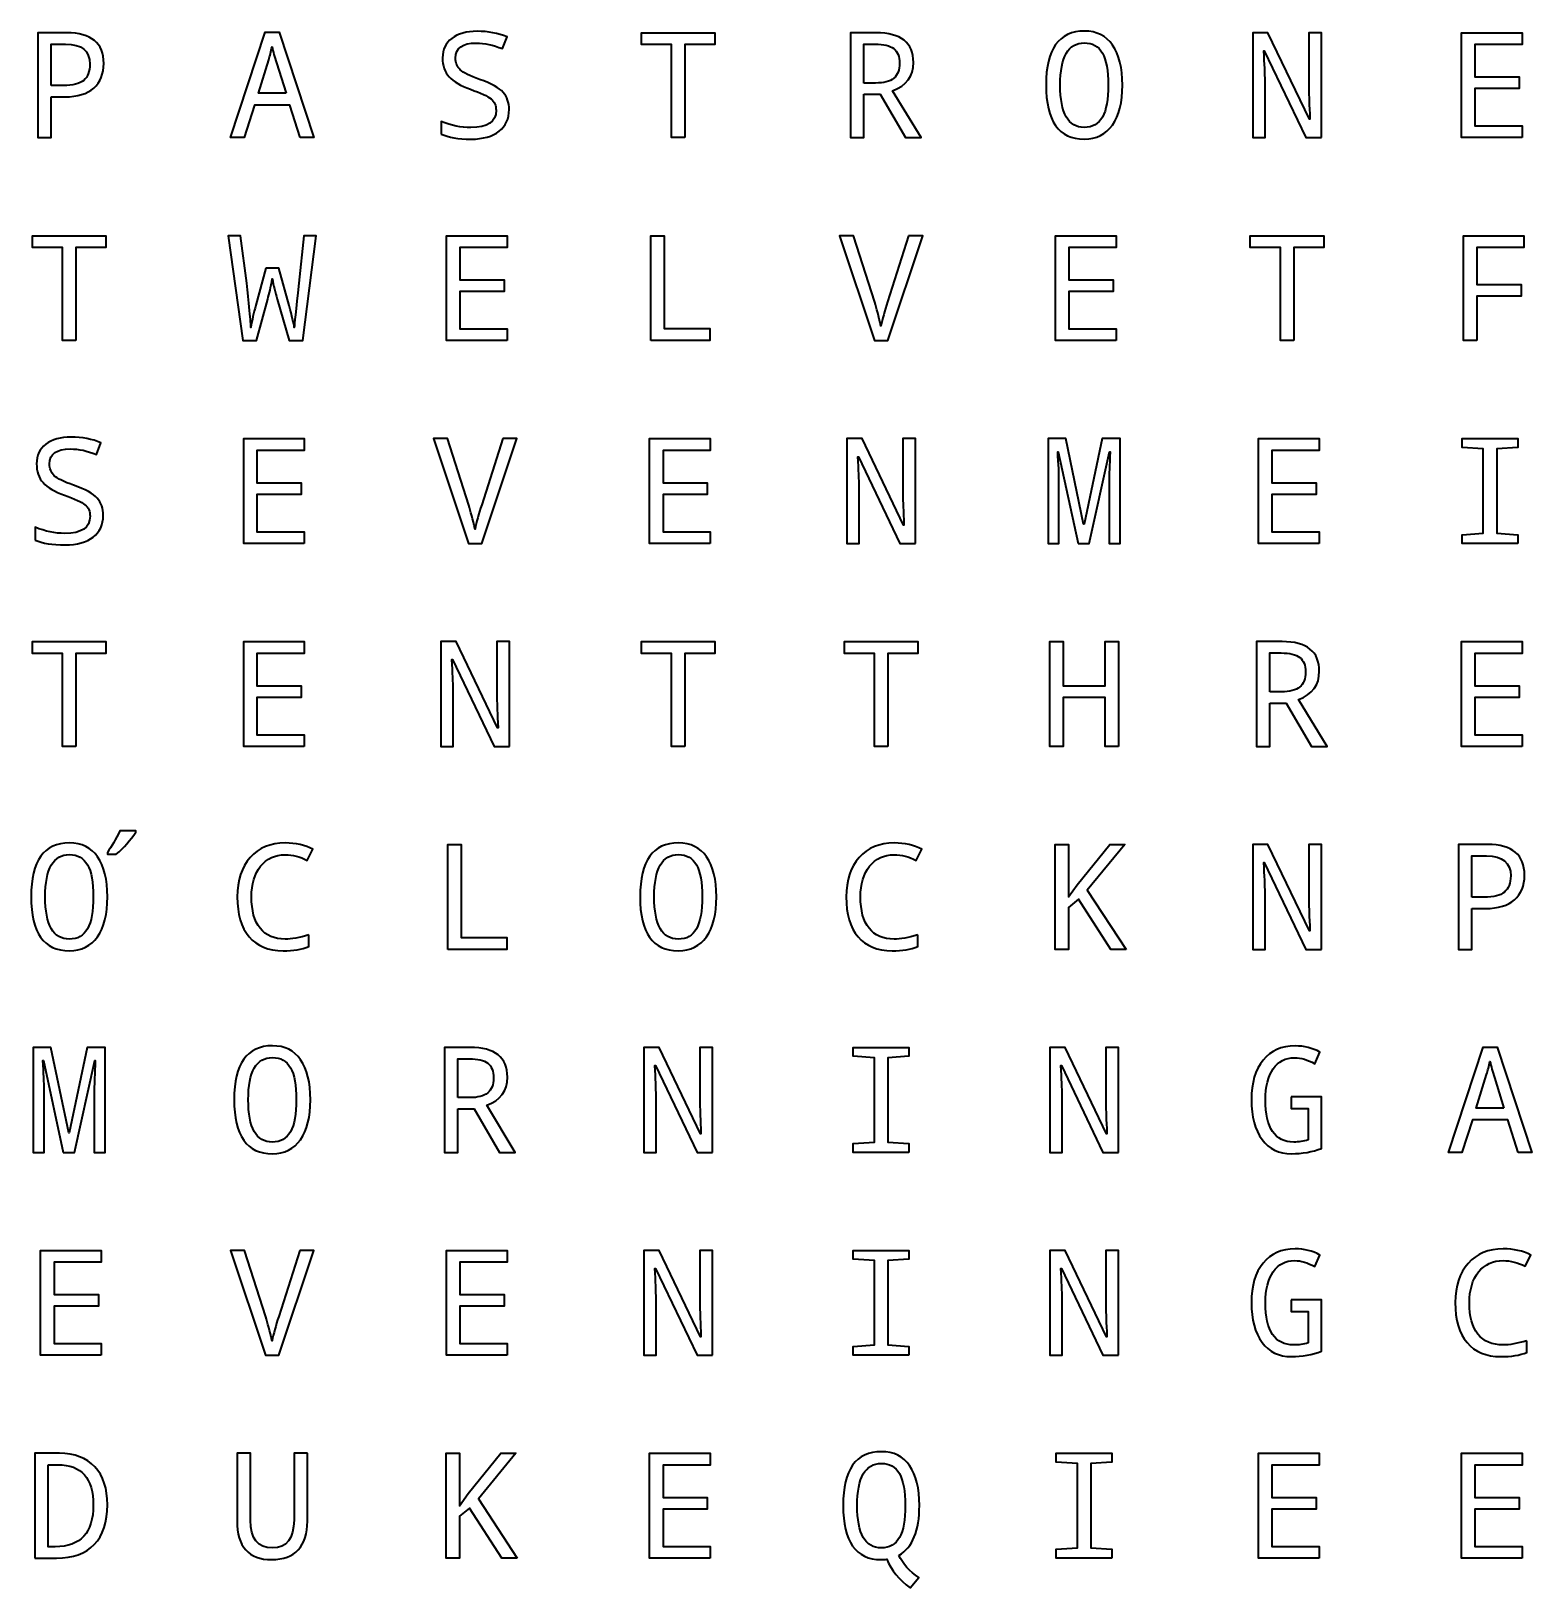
# Model space of a CAD drawing. Header units: inches. Extents: x 0 to 500, y 54 to 443.
# Drawn here: x 59.3 to 243.1, y 53.8 to 244.4 of the extents above; entities that cross this region are included whole.
import ezdxf

# ---------------------------------------------------------------- set-up
doc = ezdxf.new("R2010")
doc.units = ezdxf.units.IN
doc.header["$MEASUREMENT"] = 0
doc.layers.add('New Text - Clipping Mask', color=7, linetype='Continuous')

# ---------------------------------------------------------------- blocks, each defined once
blk = doc.blocks.new('block 2')
at = {"layer": 'New Text - Clipping Mask', "color": 7, "lineweight": 35, "true_color": 0xffffff}
blk.add_open_spline([(68.64, 143.83), (69.15, 144.55), (69.66, 145.43), (70.17, 146.47), (70.17, 146.47), (72.1, 146.47), (72.1, 146.47), (72.1, 146.47), (72.1, 146.29), (72.1, 146.29), (71.47, 145.32), (70.68, 144.42), (69.7, 143.59), (69.7, 143.59), (68.64, 143.59), (68.64, 143.59), (68.64, 143.59), (68.64, 143.83), (68.64, 143.83)], degree=3, knots=[0, 0, 0, 0, 1, 1, 1, 2, 2, 2, 3, 3, 3, 4, 4, 4, 5, 5, 5, 6, 6, 6, 6], dxfattribs=at)

msp = doc.modelspace()

# ---------------------------------------------------------------- linework, layer by layer
at = {"layer": 'New Text - Clipping Mask', "color": 7, "lineweight": 35, "true_color": 0xffffff}
for points in [[(92.25, 231.36), (90.99, 235.34), (86.67, 235.34), (85.38, 231.36), (83.71, 231.36), (87.96, 244.26), (89.67, 244.26), (93.94, 231.36), (92.25, 231.36)], [(139.37, 231.36), (137.73, 231.36), (137.73, 242.76), (134.05, 242.76), (134.05, 244.2), (143.04, 244.2), (143.04, 242.76), (139.37, 242.76), (139.37, 231.36)], [(241.94, 231.36), (234.53, 231.36), (234.53, 244.2), (241.94, 244.2), (241.94, 242.76), (236.16, 242.76), (236.16, 238.79), (241.59, 238.79), (241.59, 237.37), (236.16, 237.37), (236.16, 232.8), (241.94, 232.8), (241.94, 231.36)], [(64.77, 206.51), (63.13, 206.51), (63.13, 217.91), (59.45, 217.91), (59.45, 219.35), (68.44, 219.35), (68.44, 217.91), (64.77, 217.91), (64.77, 206.51)], [(117.6, 206.51), (110.19, 206.51), (110.19, 219.35), (117.6, 219.35), (117.6, 217.91), (111.83, 217.91), (111.83, 213.94), (117.26, 213.94), (117.26, 212.52), (111.83, 212.52), (111.83, 207.95), (117.6, 207.95), (117.6, 206.51)], [(135.2, 206.51), (135.2, 219.35), (136.85, 219.35), (136.85, 207.97), (142.43, 207.97), (142.43, 206.51), (135.2, 206.51)], [(192.2, 206.51), (184.79, 206.51), (184.79, 219.35), (192.2, 219.35), (192.2, 217.91), (186.43, 217.91), (186.43, 213.94), (191.86, 213.94), (191.86, 212.52), (186.43, 212.52), (186.43, 207.95), (192.2, 207.95), (192.2, 206.51)], [(213.97, 206.51), (212.33, 206.51), (212.33, 217.91), (208.65, 217.91), (208.65, 219.35), (217.64, 219.35), (217.64, 217.91), (213.97, 217.91), (213.97, 206.51)], [(236.4, 206.51), (234.76, 206.51), (234.76, 219.35), (242.16, 219.35), (242.16, 217.91), (236.4, 217.91), (236.4, 213.38), (241.83, 213.38), (241.83, 211.94), (236.4, 211.94), (236.4, 206.51)], [(92.74, 181.65), (85.33, 181.65), (85.33, 194.5), (92.74, 194.5), (92.74, 193.06), (86.96, 193.06), (86.96, 189.09), (92.39, 189.09), (92.39, 187.66), (86.96, 187.66), (86.96, 183.09), (92.74, 183.09), (92.74, 181.65)], [(142.47, 181.65), (135.06, 181.65), (135.06, 194.5), (142.47, 194.5), (142.47, 193.06), (136.7, 193.06), (136.7, 189.09), (142.13, 189.09), (142.13, 187.66), (136.7, 187.66), (136.7, 183.09), (142.47, 183.09), (142.47, 181.65)], [(217.07, 181.65), (209.66, 181.65), (209.66, 194.5), (217.07, 194.5), (217.07, 193.06), (211.3, 193.06), (211.3, 189.09), (216.73, 189.09), (216.73, 187.66), (211.3, 187.66), (211.3, 183.09), (217.07, 183.09), (217.07, 181.65)], [(241.43, 181.65), (234.6, 181.65), (234.6, 182.73), (237.19, 182.91), (237.19, 193.24), (234.6, 193.42), (234.6, 194.5), (241.43, 194.5), (241.43, 193.42), (238.84, 193.24), (238.84, 182.91), (241.43, 182.73), (241.43, 181.65)], [(64.77, 156.8), (63.13, 156.8), (63.13, 168.2), (59.45, 168.2), (59.45, 169.64), (68.44, 169.64), (68.44, 168.2), (64.77, 168.2), (64.77, 156.8)], [(92.74, 156.8), (85.33, 156.8), (85.33, 169.64), (92.74, 169.64), (92.74, 168.2), (86.96, 168.2), (86.96, 164.23), (92.39, 164.23), (92.39, 162.81), (86.96, 162.81), (86.96, 158.24), (92.74, 158.24), (92.74, 156.8)], [(139.37, 156.8), (137.73, 156.8), (137.73, 168.2), (134.05, 168.2), (134.05, 169.64), (143.04, 169.64), (143.04, 168.2), (139.37, 168.2), (139.37, 156.8)], [(164.24, 156.8), (162.59, 156.8), (162.59, 168.2), (158.92, 168.2), (158.92, 169.64), (167.91, 169.64), (167.91, 168.2), (164.24, 168.2), (164.24, 156.8)], [(192.51, 156.8), (190.86, 156.8), (190.86, 162.79), (185.72, 162.79), (185.72, 156.8), (184.07, 156.8), (184.07, 169.64), (185.72, 169.64), (185.72, 164.23), (190.86, 164.23), (190.86, 169.64), (192.51, 169.64), (192.51, 156.8)], [(241.94, 156.8), (234.53, 156.8), (234.53, 169.64), (241.94, 169.64), (241.94, 168.2), (236.16, 168.2), (236.16, 164.23), (241.59, 164.23), (241.59, 162.81), (236.16, 162.81), (236.16, 158.24), (241.94, 158.24), (241.94, 156.8)], [(110.34, 131.95), (110.34, 144.79), (111.98, 144.79), (111.98, 133.41), (117.57, 133.41), (117.57, 131.95), (110.34, 131.95)], [(193.43, 131.95), (191.57, 131.95), (187.61, 138.08), (186.38, 137.08), (186.38, 131.95), (184.74, 131.95), (184.74, 144.79), (186.38, 144.79), (186.38, 138.37), (187.44, 139.84), (191.43, 144.79), (193.27, 144.79), (188.68, 139.19), (193.43, 131.95)], [(166.83, 107.09), (160, 107.09), (160, 108.17), (162.59, 108.35), (162.59, 118.68), (160, 118.86), (160, 119.94), (166.83, 119.94), (166.83, 118.86), (164.24, 118.68), (164.24, 108.35), (166.83, 108.17), (166.83, 107.09)], [(241.45, 107.09), (240.18, 111.07), (235.86, 111.07), (234.58, 107.09), (232.91, 107.09), (237.16, 119.99), (238.87, 119.99), (243.14, 107.09), (241.45, 107.09)], [(67.87, 82.24), (60.46, 82.24), (60.46, 95.08), (67.87, 95.08), (67.87, 93.64), (62.1, 93.64), (62.1, 89.67), (67.53, 89.67), (67.53, 88.25), (62.1, 88.25), (62.1, 83.68), (67.87, 83.68), (67.87, 82.24)], [(117.6, 82.24), (110.19, 82.24), (110.19, 95.08), (117.6, 95.08), (117.6, 93.64), (111.83, 93.64), (111.83, 89.67), (117.26, 89.67), (117.26, 88.25), (111.83, 88.25), (111.83, 83.68), (117.6, 83.68), (117.6, 82.24)], [(166.83, 82.24), (160, 82.24), (160, 83.32), (162.59, 83.5), (162.59, 93.83), (160, 94), (160, 95.08), (166.83, 95.08), (166.83, 94), (164.24, 93.83), (164.24, 83.5), (166.83, 83.32), (166.83, 82.24)], [(118.83, 57.39), (116.97, 57.39), (113.01, 63.52), (111.78, 62.52), (111.78, 57.39), (110.14, 57.39), (110.14, 70.23), (111.78, 70.23), (111.78, 63.81), (112.84, 65.29), (116.83, 70.23), (118.67, 70.23), (114.08, 64.64), (118.83, 57.39)], [(142.47, 57.39), (135.06, 57.39), (135.06, 70.23), (142.47, 70.23), (142.47, 68.79), (136.7, 68.79), (136.7, 64.82), (142.13, 64.82), (142.13, 63.4), (136.7, 63.4), (136.7, 58.83), (142.47, 58.83), (142.47, 57.39)], [(191.69, 57.39), (184.86, 57.39), (184.86, 58.47), (187.46, 58.64), (187.46, 68.97), (184.86, 69.15), (184.86, 70.23), (191.69, 70.23), (191.69, 69.15), (189.11, 68.97), (189.11, 58.64), (191.69, 58.47), (191.69, 57.39)], [(217.07, 57.39), (209.66, 57.39), (209.66, 70.23), (217.07, 70.23), (217.07, 68.79), (211.3, 68.79), (211.3, 64.82), (216.73, 64.82), (216.73, 63.4), (211.3, 63.4), (211.3, 58.83), (217.07, 58.83), (217.07, 57.39)], [(241.94, 57.39), (234.53, 57.39), (234.53, 70.23), (241.94, 70.23), (241.94, 68.79), (236.16, 68.79), (236.16, 64.82), (241.59, 64.82), (241.59, 63.4), (236.16, 63.4), (236.16, 58.83), (241.94, 58.83), (241.94, 57.39)]]:
    msp.add_lwpolyline(points, dxfattribs=at)
for points, knots in [([(61.74, 236.36), (61.74, 236.36), (61.74, 231.36), (61.74, 231.36), (61.74, 231.36), (60.1, 231.36), (60.1, 231.36), (60.1, 231.36), (60.1, 244.2), (60.1, 244.2), (60.1, 244.2), (63.66, 244.2), (63.66, 244.2), (66.67, 244.2), (68.18, 242.95), (68.18, 240.44), (68.18, 239.16), (67.77, 238.16), (66.96, 237.44), (66.15, 236.72), (64.97, 236.36), (63.42, 236.36), (63.42, 236.36), (61.74, 236.36), (61.74, 236.36)], [0, 0, 0, 0, 1, 1, 1, 2, 2, 2, 3, 3, 3, 4, 4, 4, 5, 5, 5, 6, 6, 6, 7, 7, 7, 8, 8, 8, 8]), ([(109.53, 231.79), (109.53, 231.79), (109.53, 233.35), (109.53, 233.35), (110.76, 232.85), (111.98, 232.6), (113.17, 232.6), (115.22, 232.6), (116.25, 233.3), (116.25, 234.71), (116.25, 235.32), (116.04, 235.78), (115.63, 236.11), (115.21, 236.44), (114.38, 236.83), (113.12, 237.28), (111.9, 237.71), (111.02, 238.22), (110.49, 238.81), (109.96, 239.41), (109.69, 240.18), (109.69, 241.13), (109.69, 242.15), (110.07, 242.95), (110.82, 243.52), (111.58, 244.1), (112.61, 244.39), (113.93, 244.39), (115.27, 244.39), (116.49, 244.16), (117.59, 243.7), (117.59, 243.7), (117.02, 242.26), (117.02, 242.26), (115.89, 242.72), (114.83, 242.95), (113.85, 242.95), (112.14, 242.95), (111.28, 242.34), (111.28, 241.11), (111.28, 240.51), (111.47, 240.03), (111.85, 239.67), (112.24, 239.31), (113.03, 238.92), (114.23, 238.5), (115.68, 237.99), (116.64, 237.46), (117.12, 236.91), (117.61, 236.36), (117.85, 235.66), (117.85, 234.79), (117.85, 233.67), (117.44, 232.79), (116.63, 232.15), (115.82, 231.51), (114.66, 231.18), (113.17, 231.18), (111.61, 231.18), (110.4, 231.39), (109.53, 231.79)], [0, 0, 0, 0, 1, 1, 1, 2, 2, 2, 3, 3, 3, 4, 4, 4, 5, 5, 5, 6, 6, 6, 7, 7, 7, 8, 8, 8, 9, 9, 9, 10, 10, 10, 11, 11, 11, 12, 12, 12, 13, 13, 13, 14, 14, 14, 15, 15, 15, 16, 16, 16, 17, 17, 17, 18, 18, 18, 19, 19, 19, 20, 20, 20, 20]), ([(161.3, 236.67), (161.3, 236.67), (161.3, 231.36), (161.3, 231.36), (161.3, 231.36), (159.66, 231.36), (159.66, 231.36), (159.66, 231.36), (159.66, 244.2), (159.66, 244.2), (159.66, 244.2), (162.8, 244.2), (162.8, 244.2), (165.85, 244.2), (167.37, 242.99), (167.37, 240.56), (167.37, 238.88), (166.52, 237.73), (164.83, 237.11), (164.83, 237.11), (168.32, 231.36), (168.32, 231.36), (168.32, 231.36), (166.39, 231.36), (166.39, 231.36), (166.39, 231.36), (163.31, 236.67), (163.31, 236.67), (163.31, 236.67), (161.3, 236.67), (161.3, 236.67)], [0, 0, 0, 0, 1, 1, 1, 2, 2, 2, 3, 3, 3, 4, 4, 4, 5, 5, 5, 6, 6, 6, 7, 7, 7, 8, 8, 8, 9, 9, 9, 10, 10, 10, 10]), ([(188.3, 231.18), (185.18, 231.18), (183.62, 233.4), (183.62, 237.82), (183.62, 242.21), (185.19, 244.41), (188.32, 244.41), (189.82, 244.41), (190.97, 243.83), (191.78, 242.69), (192.58, 241.54), (192.98, 239.91), (192.98, 237.8), (192.98, 235.69), (192.57, 234.05), (191.76, 232.91), (190.95, 231.76), (189.8, 231.18), (188.3, 231.18)], [0, 0, 0, 0, 1, 1, 1, 2, 2, 2, 3, 3, 3, 4, 4, 4, 5, 5, 5, 6, 6, 6, 6]), ([(217.36, 231.36), (217.36, 231.36), (215.47, 231.36), (215.47, 231.36), (215.47, 231.36), (210.36, 241.99), (210.36, 241.99), (210.36, 241.99), (210.29, 241.99), (210.29, 241.99), (210.4, 240.37), (210.45, 239.15), (210.45, 238.33), (210.45, 238.33), (210.45, 231.36), (210.45, 231.36), (210.45, 231.36), (208.94, 231.36), (208.94, 231.36), (208.94, 231.36), (208.94, 244.2), (208.94, 244.2), (208.94, 244.2), (210.81, 244.2), (210.81, 244.2), (210.81, 244.2), (215.9, 233.63), (215.9, 233.63), (215.9, 233.63), (215.95, 233.63), (215.95, 233.63), (215.87, 235.4), (215.83, 236.58), (215.83, 237.18), (215.83, 237.18), (215.83, 244.2), (215.83, 244.2), (215.83, 244.2), (217.36, 244.2), (217.36, 244.2), (217.36, 244.2), (217.36, 231.36), (217.36, 231.36)], [0, 0, 0, 0, 1, 1, 1, 2, 2, 2, 3, 3, 3, 4, 4, 4, 5, 5, 5, 6, 6, 6, 7, 7, 7, 8, 8, 8, 9, 9, 9, 10, 10, 10, 11, 11, 11, 12, 12, 12, 13, 13, 13, 14, 14, 14, 14]), ([(61.74, 237.75), (61.74, 237.75), (63.23, 237.75), (63.23, 237.75), (64.39, 237.75), (65.23, 237.96), (65.73, 238.38), (66.23, 238.8), (66.48, 239.46), (66.48, 240.36), (66.48, 241.99), (65.49, 242.81), (63.51, 242.81), (63.51, 242.81), (61.74, 242.81), (61.74, 242.81), (61.74, 242.81), (61.74, 237.75), (61.74, 237.75)], [0, 0, 0, 0, 1, 1, 1, 2, 2, 2, 3, 3, 3, 4, 4, 4, 5, 5, 5, 6, 6, 6, 6]), ([(90.52, 236.79), (90.52, 236.79), (89.35, 240.51), (89.35, 240.51), (89.12, 241.24), (88.94, 241.9), (88.8, 242.5), (88.69, 241.92), (88.55, 241.38), (88.4, 240.89), (88.4, 240.89), (87.13, 236.79), (87.13, 236.79), (87.13, 236.79), (90.52, 236.79), (90.52, 236.79)], [0, 0, 0, 0, 1, 1, 1, 2, 2, 2, 3, 3, 3, 4, 4, 4, 5, 5, 5, 5]), ([(161.3, 238.05), (161.3, 238.05), (162.74, 238.05), (162.74, 238.05), (163.75, 238.05), (164.49, 238.25), (164.96, 238.63), (165.44, 239.02), (165.67, 239.64), (165.67, 240.48), (165.67, 241.3), (165.44, 241.9), (164.97, 242.26), (164.5, 242.63), (163.74, 242.81), (162.7, 242.81), (162.7, 242.81), (161.3, 242.81), (161.3, 242.81), (161.3, 242.81), (161.3, 238.05), (161.3, 238.05)], [0, 0, 0, 0, 1, 1, 1, 2, 2, 2, 3, 3, 3, 4, 4, 4, 5, 5, 5, 6, 6, 6, 7, 7, 7, 7]), ([(188.3, 232.62), (189.32, 232.62), (190.06, 233.04), (190.54, 233.89), (191.01, 234.74), (191.24, 236.04), (191.24, 237.8), (191.24, 239.57), (191, 240.88), (190.53, 241.71), (190.05, 242.55), (189.31, 242.97), (188.32, 242.97), (186.35, 242.97), (185.36, 241.24), (185.36, 237.8), (185.36, 234.34), (186.34, 232.62), (188.3, 232.62)], [0, 0, 0, 0, 1, 1, 1, 2, 2, 2, 3, 3, 3, 4, 4, 4, 5, 5, 5, 6, 6, 6, 6]), ([(88.06, 215.36), (88.06, 215.36), (89.62, 215.36), (89.62, 215.36), (89.62, 215.36), (90.9, 210.79), (90.9, 210.79), (91.26, 209.5), (91.47, 208.6), (91.53, 208.09), (91.54, 208.4), (91.73, 210.21), (92.1, 213.53), (92.1, 213.53), (92.72, 219.35), (92.72, 219.35), (92.72, 219.35), (94.21, 219.35), (94.21, 219.35), (94.21, 219.35), (92.57, 206.51), (92.57, 206.51), (92.57, 206.51), (90.9, 206.51), (90.9, 206.51), (90.9, 206.51), (89.42, 211.6), (89.42, 211.6), (89.18, 212.41), (88.99, 213.24), (88.84, 214.08), (88.65, 213.07), (88.46, 212.23), (88.27, 211.58), (88.27, 211.58), (86.89, 206.51), (86.89, 206.51), (86.89, 206.51), (85.22, 206.51), (85.22, 206.51), (85.22, 206.51), (83.44, 219.35), (83.44, 219.35), (83.44, 219.35), (84.93, 219.35), (84.93, 219.35), (84.93, 219.35), (85.71, 213.53), (85.71, 213.53), (85.84, 212.5), (85.96, 211.39), (86.06, 210.21), (86.16, 209.02), (86.21, 208.32), (86.21, 208.09), (86.35, 208.97), (86.55, 209.89), (86.82, 210.83), (86.82, 210.83), (88.06, 215.36), (88.06, 215.36)], [0, 0, 0, 0, 1, 1, 1, 2, 2, 2, 3, 3, 3, 4, 4, 4, 5, 5, 5, 6, 6, 6, 7, 7, 7, 8, 8, 8, 9, 9, 9, 10, 10, 10, 11, 11, 11, 12, 12, 12, 13, 13, 13, 14, 14, 14, 15, 15, 15, 16, 16, 16, 17, 17, 17, 18, 18, 18, 19, 19, 19, 20, 20, 20, 20]), ([(166.79, 219.35), (166.79, 219.35), (168.54, 219.35), (168.54, 219.35), (168.54, 219.35), (164.24, 206.51), (164.24, 206.51), (164.24, 206.51), (162.59, 206.51), (162.59, 206.51), (162.59, 206.51), (158.31, 219.35), (158.31, 219.35), (158.31, 219.35), (160.03, 219.35), (160.03, 219.35), (160.03, 219.35), (162.63, 211.21), (162.63, 211.21), (162.87, 210.46), (163.13, 209.48), (163.4, 208.27), (163.58, 209.12), (163.86, 210.12), (164.22, 211.26), (164.22, 211.26), (166.79, 219.35), (166.79, 219.35)], [0, 0, 0, 0, 1, 1, 1, 2, 2, 2, 3, 3, 3, 4, 4, 4, 5, 5, 5, 6, 6, 6, 7, 7, 7, 8, 8, 8, 9, 9, 9, 9]), ([(59.79, 182.08), (59.79, 182.08), (59.79, 183.65), (59.79, 183.65), (61.03, 183.14), (62.24, 182.89), (63.44, 182.89), (65.49, 182.89), (66.51, 183.6), (66.51, 185), (66.51, 185.61), (66.31, 186.08), (65.89, 186.41), (65.48, 186.73), (64.64, 187.12), (63.38, 187.57), (62.16, 188), (61.29, 188.51), (60.76, 189.11), (60.23, 189.7), (59.96, 190.47), (59.96, 191.42), (59.96, 192.44), (60.34, 193.24), (61.09, 193.82), (61.84, 194.39), (62.88, 194.68), (64.19, 194.68), (65.54, 194.68), (66.76, 194.45), (67.85, 194), (67.85, 194), (67.29, 192.56), (67.29, 192.56), (66.16, 193.01), (65.1, 193.24), (64.12, 193.24), (62.4, 193.24), (61.54, 192.63), (61.54, 191.41), (61.54, 190.81), (61.74, 190.33), (62.12, 189.96), (62.5, 189.6), (63.3, 189.21), (64.5, 188.8), (65.94, 188.28), (66.91, 187.75), (67.39, 187.2), (67.87, 186.65), (68.12, 185.95), (68.12, 185.09), (68.12, 183.96), (67.71, 183.08), (66.9, 182.44), (66.09, 181.8), (64.93, 181.48), (63.44, 181.48), (61.88, 181.48), (60.67, 181.68), (59.79, 182.08)], [0, 0, 0, 0, 1, 1, 1, 2, 2, 2, 3, 3, 3, 4, 4, 4, 5, 5, 5, 6, 6, 6, 7, 7, 7, 8, 8, 8, 9, 9, 9, 10, 10, 10, 11, 11, 11, 12, 12, 12, 13, 13, 13, 14, 14, 14, 15, 15, 15, 16, 16, 16, 17, 17, 17, 18, 18, 18, 19, 19, 19, 20, 20, 20, 20]), ([(117.06, 194.5), (117.06, 194.5), (118.81, 194.5), (118.81, 194.5), (118.81, 194.5), (114.51, 181.65), (114.51, 181.65), (114.51, 181.65), (112.86, 181.65), (112.86, 181.65), (112.86, 181.65), (108.58, 194.5), (108.58, 194.5), (108.58, 194.5), (110.3, 194.5), (110.3, 194.5), (110.3, 194.5), (112.9, 186.35), (112.9, 186.35), (113.14, 185.61), (113.39, 184.63), (113.67, 183.42), (113.85, 184.27), (114.12, 185.26), (114.49, 186.41), (114.49, 186.41), (117.06, 194.5), (117.06, 194.5)], [0, 0, 0, 0, 1, 1, 1, 2, 2, 2, 3, 3, 3, 4, 4, 4, 5, 5, 5, 6, 6, 6, 7, 7, 7, 8, 8, 8, 9, 9, 9, 9]), ([(167.63, 181.65), (167.63, 181.65), (165.73, 181.65), (165.73, 181.65), (165.73, 181.65), (160.63, 192.28), (160.63, 192.28), (160.63, 192.28), (160.56, 192.28), (160.56, 192.28), (160.67, 190.66), (160.72, 189.44), (160.72, 188.62), (160.72, 188.62), (160.72, 181.65), (160.72, 181.65), (160.72, 181.65), (159.21, 181.65), (159.21, 181.65), (159.21, 181.65), (159.21, 194.5), (159.21, 194.5), (159.21, 194.5), (161.08, 194.5), (161.08, 194.5), (161.08, 194.5), (166.17, 183.92), (166.17, 183.92), (166.17, 183.92), (166.22, 183.92), (166.22, 183.92), (166.14, 185.69), (166.09, 186.88), (166.09, 187.47), (166.09, 187.47), (166.09, 194.5), (166.09, 194.5), (166.09, 194.5), (167.63, 194.5), (167.63, 194.5), (167.63, 194.5), (167.63, 181.65), (167.63, 181.65)], [0, 0, 0, 0, 1, 1, 1, 2, 2, 2, 3, 3, 3, 4, 4, 4, 5, 5, 5, 6, 6, 6, 7, 7, 7, 8, 8, 8, 9, 9, 9, 10, 10, 10, 11, 11, 11, 12, 12, 12, 13, 13, 13, 14, 14, 14, 14]), ([(187.57, 181.65), (187.57, 181.65), (185.12, 192.9), (185.12, 192.9), (185.12, 192.9), (185.05, 192.9), (185.05, 192.9), (185.16, 191.34), (185.21, 190.15), (185.21, 189.33), (185.21, 189.33), (185.21, 181.65), (185.21, 181.65), (185.21, 181.65), (183.88, 181.65), (183.88, 181.65), (183.88, 181.65), (183.88, 194.5), (183.88, 194.5), (183.88, 194.5), (186.05, 194.5), (186.05, 194.5), (186.05, 194.5), (188.23, 184.03), (188.23, 184.03), (188.23, 184.03), (188.29, 184.03), (188.29, 184.03), (188.29, 184.03), (190.49, 194.5), (190.49, 194.5), (190.49, 194.5), (192.7, 194.5), (192.7, 194.5), (192.7, 194.5), (192.7, 181.65), (192.7, 181.65), (192.7, 181.65), (191.36, 181.65), (191.36, 181.65), (191.36, 181.65), (191.36, 189.45), (191.36, 189.45), (191.36, 190.04), (191.4, 191.19), (191.48, 192.88), (191.48, 192.88), (191.41, 192.88), (191.41, 192.88), (191.41, 192.88), (188.92, 181.65), (188.92, 181.65), (188.92, 181.65), (187.57, 181.65), (187.57, 181.65)], [0, 0, 0, 0, 1, 1, 1, 2, 2, 2, 3, 3, 3, 4, 4, 4, 5, 5, 5, 6, 6, 6, 7, 7, 7, 8, 8, 8, 9, 9, 9, 10, 10, 10, 11, 11, 11, 12, 12, 12, 13, 13, 13, 14, 14, 14, 15, 15, 15, 16, 16, 16, 17, 17, 17, 18, 18, 18, 18]), ([(117.89, 156.8), (117.89, 156.8), (116, 156.8), (116, 156.8), (116, 156.8), (110.9, 167.43), (110.9, 167.43), (110.9, 167.43), (110.83, 167.43), (110.83, 167.43), (110.93, 165.81), (110.99, 164.59), (110.99, 163.77), (110.99, 163.77), (110.99, 156.8), (110.99, 156.8), (110.99, 156.8), (109.47, 156.8), (109.47, 156.8), (109.47, 156.8), (109.47, 169.64), (109.47, 169.64), (109.47, 169.64), (111.35, 169.64), (111.35, 169.64), (111.35, 169.64), (116.43, 159.07), (116.43, 159.07), (116.43, 159.07), (116.49, 159.07), (116.49, 159.07), (116.4, 160.84), (116.36, 162.02), (116.36, 162.62), (116.36, 162.62), (116.36, 169.64), (116.36, 169.64), (116.36, 169.64), (117.89, 169.64), (117.89, 169.64), (117.89, 169.64), (117.89, 156.8), (117.89, 156.8)], [0, 0, 0, 0, 1, 1, 1, 2, 2, 2, 3, 3, 3, 4, 4, 4, 5, 5, 5, 6, 6, 6, 7, 7, 7, 8, 8, 8, 9, 9, 9, 10, 10, 10, 11, 11, 11, 12, 12, 12, 13, 13, 13, 14, 14, 14, 14]), ([(211.03, 162.11), (211.03, 162.11), (211.03, 156.8), (211.03, 156.8), (211.03, 156.8), (209.39, 156.8), (209.39, 156.8), (209.39, 156.8), (209.39, 169.64), (209.39, 169.64), (209.39, 169.64), (212.53, 169.64), (212.53, 169.64), (215.58, 169.64), (217.1, 168.43), (217.1, 166), (217.1, 164.32), (216.26, 163.17), (214.56, 162.55), (214.56, 162.55), (218.05, 156.8), (218.05, 156.8), (218.05, 156.8), (216.13, 156.8), (216.13, 156.8), (216.13, 156.8), (213.05, 162.11), (213.05, 162.11), (213.05, 162.11), (211.03, 162.11), (211.03, 162.11)], [0, 0, 0, 0, 1, 1, 1, 2, 2, 2, 3, 3, 3, 4, 4, 4, 5, 5, 5, 6, 6, 6, 7, 7, 7, 8, 8, 8, 9, 9, 9, 10, 10, 10, 10]), ([(211.03, 163.49), (211.03, 163.49), (212.48, 163.49), (212.48, 163.49), (213.48, 163.49), (214.22, 163.69), (214.69, 164.07), (215.17, 164.46), (215.41, 165.08), (215.41, 165.92), (215.41, 166.75), (215.17, 167.34), (214.7, 167.7), (214.23, 168.07), (213.48, 168.25), (212.43, 168.25), (212.43, 168.25), (211.03, 168.25), (211.03, 168.25), (211.03, 168.25), (211.03, 163.49), (211.03, 163.49)], [0, 0, 0, 0, 1, 1, 1, 2, 2, 2, 3, 3, 3, 4, 4, 4, 5, 5, 5, 6, 6, 6, 7, 7, 7, 7]), ([(63.97, 131.77), (60.85, 131.77), (59.29, 133.98), (59.29, 138.4), (59.29, 142.8), (60.86, 144.99), (63.99, 144.99), (65.49, 144.99), (66.64, 144.42), (67.44, 143.28), (68.24, 142.13), (68.64, 140.5), (68.64, 138.39), (68.64, 136.27), (68.24, 134.64), (67.43, 133.49), (66.62, 132.35), (65.47, 131.77), (63.97, 131.77)], [0, 0, 0, 0, 1, 1, 1, 2, 2, 2, 3, 3, 3, 4, 4, 4, 5, 5, 5, 6, 6, 6, 6]), ([(93.31, 133.71), (93.31, 133.71), (93.31, 132.29), (93.31, 132.29), (92.45, 131.94), (91.4, 131.77), (90.16, 131.77), (88.35, 131.77), (86.96, 132.35), (86, 133.49), (85.03, 134.64), (84.55, 136.27), (84.55, 138.39), (84.55, 140.41), (85.08, 142.02), (86.13, 143.2), (87.18, 144.38), (88.61, 144.98), (90.43, 144.98), (91.72, 144.98), (92.84, 144.72), (93.8, 144.22), (93.8, 144.22), (93.11, 142.85), (93.11, 142.85), (92.21, 143.31), (91.32, 143.53), (90.43, 143.53), (89.17, 143.53), (88.16, 143.07), (87.41, 142.14), (86.66, 141.21), (86.29, 139.96), (86.29, 138.37), (86.29, 136.69), (86.64, 135.41), (87.34, 134.53), (88.05, 133.64), (89.08, 133.2), (90.43, 133.2), (91.19, 133.2), (92.15, 133.37), (93.31, 133.71)], [0, 0, 0, 0, 1, 1, 1, 2, 2, 2, 3, 3, 3, 4, 4, 4, 5, 5, 5, 6, 6, 6, 7, 7, 7, 8, 8, 8, 9, 9, 9, 10, 10, 10, 11, 11, 11, 12, 12, 12, 13, 13, 13, 14, 14, 14, 14]), ([(138.57, 131.77), (135.45, 131.77), (133.89, 133.98), (133.89, 138.4), (133.89, 142.8), (135.46, 144.99), (138.59, 144.99), (140.09, 144.99), (141.24, 144.42), (142.04, 143.28), (142.84, 142.13), (143.24, 140.5), (143.24, 138.39), (143.24, 136.27), (142.84, 134.64), (142.03, 133.49), (141.22, 132.35), (140.07, 131.77), (138.57, 131.77)], [0, 0, 0, 0, 1, 1, 1, 2, 2, 2, 3, 3, 3, 4, 4, 4, 5, 5, 5, 6, 6, 6, 6]), ([(167.91, 133.71), (167.91, 133.71), (167.91, 132.29), (167.91, 132.29), (167.05, 131.94), (166, 131.77), (164.76, 131.77), (162.95, 131.77), (161.56, 132.35), (160.6, 133.49), (159.63, 134.64), (159.15, 136.27), (159.15, 138.39), (159.15, 140.41), (159.68, 142.02), (160.73, 143.2), (161.78, 144.38), (163.21, 144.98), (165.03, 144.98), (166.32, 144.98), (167.44, 144.72), (168.4, 144.22), (168.4, 144.22), (167.71, 142.85), (167.71, 142.85), (166.81, 143.31), (165.92, 143.53), (165.03, 143.53), (163.77, 143.53), (162.76, 143.07), (162.01, 142.14), (161.26, 141.21), (160.89, 139.96), (160.89, 138.37), (160.89, 136.69), (161.24, 135.41), (161.94, 134.53), (162.65, 133.64), (163.68, 133.2), (165.03, 133.2), (165.79, 133.2), (166.75, 133.37), (167.91, 133.71)], [0, 0, 0, 0, 1, 1, 1, 2, 2, 2, 3, 3, 3, 4, 4, 4, 5, 5, 5, 6, 6, 6, 7, 7, 7, 8, 8, 8, 9, 9, 9, 10, 10, 10, 11, 11, 11, 12, 12, 12, 13, 13, 13, 14, 14, 14, 14]), ([(63.97, 133.2), (64.99, 133.2), (65.73, 133.63), (66.2, 134.48), (66.67, 135.33), (66.91, 136.63), (66.91, 138.39), (66.91, 140.16), (66.67, 141.47), (66.19, 142.3), (65.72, 143.13), (64.98, 143.55), (63.99, 143.55), (62.01, 143.55), (61.02, 141.83), (61.02, 138.39), (61.02, 134.93), (62.01, 133.2), (63.97, 133.2)], [0, 0, 0, 0, 1, 1, 1, 2, 2, 2, 3, 3, 3, 4, 4, 4, 5, 5, 5, 6, 6, 6, 6]), ([(138.57, 133.2), (139.59, 133.2), (140.33, 133.63), (140.8, 134.48), (141.27, 135.33), (141.51, 136.63), (141.51, 138.39), (141.51, 140.16), (141.27, 141.47), (140.79, 142.3), (140.32, 143.13), (139.58, 143.55), (138.59, 143.55), (136.61, 143.55), (135.62, 141.83), (135.62, 138.39), (135.62, 134.93), (136.61, 133.2), (138.57, 133.2)], [0, 0, 0, 0, 1, 1, 1, 2, 2, 2, 3, 3, 3, 4, 4, 4, 5, 5, 5, 6, 6, 6, 6]), ([(217.36, 131.95), (217.36, 131.95), (215.47, 131.95), (215.47, 131.95), (215.47, 131.95), (210.36, 142.58), (210.36, 142.58), (210.36, 142.58), (210.29, 142.58), (210.29, 142.58), (210.4, 140.95), (210.45, 139.73), (210.45, 138.91), (210.45, 138.91), (210.45, 131.95), (210.45, 131.95), (210.45, 131.95), (208.94, 131.95), (208.94, 131.95), (208.94, 131.95), (208.94, 144.79), (208.94, 144.79), (208.94, 144.79), (210.81, 144.79), (210.81, 144.79), (210.81, 144.79), (215.9, 134.21), (215.9, 134.21), (215.9, 134.21), (215.95, 134.21), (215.95, 134.21), (215.87, 135.99), (215.83, 137.17), (215.83, 137.76), (215.83, 137.76), (215.83, 144.79), (215.83, 144.79), (215.83, 144.79), (217.36, 144.79), (217.36, 144.79), (217.36, 144.79), (217.36, 131.95), (217.36, 131.95)], [0, 0, 0, 0, 1, 1, 1, 2, 2, 2, 3, 3, 3, 4, 4, 4, 5, 5, 5, 6, 6, 6, 7, 7, 7, 8, 8, 8, 9, 9, 9, 10, 10, 10, 11, 11, 11, 12, 12, 12, 13, 13, 13, 14, 14, 14, 14]), ([(235.8, 136.95), (235.8, 136.95), (235.8, 131.95), (235.8, 131.95), (235.8, 131.95), (234.17, 131.95), (234.17, 131.95), (234.17, 131.95), (234.17, 144.79), (234.17, 144.79), (234.17, 144.79), (237.72, 144.79), (237.72, 144.79), (240.74, 144.79), (242.24, 143.54), (242.24, 141.03), (242.24, 139.75), (241.84, 138.75), (241.02, 138.03), (240.21, 137.31), (239.03, 136.95), (237.48, 136.95), (237.48, 136.95), (235.8, 136.95), (235.8, 136.95)], [0, 0, 0, 0, 1, 1, 1, 2, 2, 2, 3, 3, 3, 4, 4, 4, 5, 5, 5, 6, 6, 6, 7, 7, 7, 8, 8, 8, 8]), ([(235.8, 138.33), (235.8, 138.33), (237.3, 138.33), (237.3, 138.33), (238.46, 138.33), (239.29, 138.54), (239.79, 138.97), (240.29, 139.39), (240.55, 140.05), (240.55, 140.94), (240.55, 142.58), (239.55, 143.39), (237.57, 143.39), (237.57, 143.39), (235.8, 143.39), (235.8, 143.39), (235.8, 143.39), (235.8, 138.33), (235.8, 138.33)], [0, 0, 0, 0, 1, 1, 1, 2, 2, 2, 3, 3, 3, 4, 4, 4, 5, 5, 5, 6, 6, 6, 6]), ([(88.84, 106.92), (85.72, 106.92), (84.16, 109.13), (84.16, 113.55), (84.16, 117.94), (85.72, 120.14), (88.86, 120.14), (90.36, 120.14), (91.51, 119.57), (92.31, 118.42), (93.11, 117.28), (93.51, 115.65), (93.51, 113.53), (93.51, 111.42), (93.11, 109.79), (92.3, 108.64), (91.49, 107.49), (90.33, 106.92), (88.84, 106.92)], [0, 0, 0, 0, 1, 1, 1, 2, 2, 2, 3, 3, 3, 4, 4, 4, 5, 5, 5, 6, 6, 6, 6]), ([(213.66, 113.88), (213.66, 113.88), (217.38, 113.88), (217.38, 113.88), (217.38, 113.88), (217.38, 107.58), (217.38, 107.58), (216.23, 107.14), (215, 106.92), (213.68, 106.92), (212.14, 106.92), (210.94, 107.5), (210.08, 108.67), (209.21, 109.84), (208.78, 111.46), (208.78, 113.53), (208.78, 115.59), (209.26, 117.2), (210.21, 118.37), (211.16, 119.54), (212.46, 120.12), (214.13, 120.12), (215.26, 120.12), (216.27, 119.87), (217.17, 119.37), (217.17, 119.37), (216.54, 117.94), (216.54, 117.94), (215.68, 118.44), (214.86, 118.68), (214.08, 118.68), (212.95, 118.68), (212.07, 118.23), (211.45, 117.32), (210.82, 116.4), (210.51, 115.14), (210.51, 113.52), (210.51, 110.07), (211.66, 108.35), (213.97, 108.35), (214.54, 108.35), (215.13, 108.44), (215.75, 108.61), (215.75, 108.61), (215.75, 112.44), (215.75, 112.44), (215.75, 112.44), (213.66, 112.44), (213.66, 112.44), (213.66, 112.44), (213.66, 113.88), (213.66, 113.88)], [0, 0, 0, 0, 1, 1, 1, 2, 2, 2, 3, 3, 3, 4, 4, 4, 5, 5, 5, 6, 6, 6, 7, 7, 7, 8, 8, 8, 9, 9, 9, 10, 10, 10, 11, 11, 11, 12, 12, 12, 13, 13, 13, 14, 14, 14, 15, 15, 15, 16, 16, 16, 17, 17, 17, 17]), ([(63.23, 107.09), (63.23, 107.09), (60.79, 118.34), (60.79, 118.34), (60.79, 118.34), (60.72, 118.34), (60.72, 118.34), (60.82, 116.78), (60.88, 115.59), (60.88, 114.77), (60.88, 114.77), (60.88, 107.09), (60.88, 107.09), (60.88, 107.09), (59.55, 107.09), (59.55, 107.09), (59.55, 107.09), (59.55, 119.94), (59.55, 119.94), (59.55, 119.94), (61.72, 119.94), (61.72, 119.94), (61.72, 119.94), (63.9, 109.47), (63.9, 109.47), (63.9, 109.47), (63.95, 109.47), (63.95, 109.47), (63.95, 109.47), (66.15, 119.94), (66.15, 119.94), (66.15, 119.94), (68.37, 119.94), (68.37, 119.94), (68.37, 119.94), (68.37, 107.09), (68.37, 107.09), (68.37, 107.09), (67.03, 107.09), (67.03, 107.09), (67.03, 107.09), (67.03, 114.89), (67.03, 114.89), (67.03, 115.48), (67.07, 116.63), (67.15, 118.32), (67.15, 118.32), (67.08, 118.32), (67.08, 118.32), (67.08, 118.32), (64.59, 107.09), (64.59, 107.09), (64.59, 107.09), (63.23, 107.09), (63.23, 107.09)], [0, 0, 0, 0, 1, 1, 1, 2, 2, 2, 3, 3, 3, 4, 4, 4, 5, 5, 5, 6, 6, 6, 7, 7, 7, 8, 8, 8, 9, 9, 9, 10, 10, 10, 11, 11, 11, 12, 12, 12, 13, 13, 13, 14, 14, 14, 15, 15, 15, 16, 16, 16, 17, 17, 17, 18, 18, 18, 18]), ([(88.84, 108.35), (89.85, 108.35), (90.6, 108.78), (91.07, 109.62), (91.54, 110.47), (91.78, 111.78), (91.78, 113.53), (91.78, 115.31), (91.54, 116.61), (91.06, 117.45), (90.58, 118.28), (89.85, 118.7), (88.86, 118.7), (86.88, 118.7), (85.89, 116.98), (85.89, 113.53), (85.89, 110.08), (86.87, 108.35), (88.84, 108.35)], [0, 0, 0, 0, 1, 1, 1, 2, 2, 2, 3, 3, 3, 4, 4, 4, 5, 5, 5, 6, 6, 6, 6]), ([(111.57, 112.4), (111.57, 112.4), (111.57, 107.09), (111.57, 107.09), (111.57, 107.09), (109.92, 107.09), (109.92, 107.09), (109.92, 107.09), (109.92, 119.94), (109.92, 119.94), (109.92, 119.94), (113.06, 119.94), (113.06, 119.94), (116.11, 119.94), (117.64, 118.72), (117.64, 116.29), (117.64, 114.61), (116.79, 113.46), (115.1, 112.85), (115.1, 112.85), (118.59, 107.09), (118.59, 107.09), (118.59, 107.09), (116.66, 107.09), (116.66, 107.09), (116.66, 107.09), (113.58, 112.4), (113.58, 112.4), (113.58, 112.4), (111.57, 112.4), (111.57, 112.4)], [0, 0, 0, 0, 1, 1, 1, 2, 2, 2, 3, 3, 3, 4, 4, 4, 5, 5, 5, 6, 6, 6, 7, 7, 7, 8, 8, 8, 9, 9, 9, 10, 10, 10, 10]), ([(111.57, 113.79), (111.57, 113.79), (113.01, 113.79), (113.01, 113.79), (114.01, 113.79), (114.75, 113.98), (115.23, 114.37), (115.7, 114.75), (115.94, 115.37), (115.94, 116.21), (115.94, 117.04), (115.71, 117.63), (115.24, 118), (114.77, 118.36), (114.01, 118.54), (112.97, 118.54), (112.97, 118.54), (111.57, 118.54), (111.57, 118.54), (111.57, 118.54), (111.57, 113.79), (111.57, 113.79)], [0, 0, 0, 0, 1, 1, 1, 2, 2, 2, 3, 3, 3, 4, 4, 4, 5, 5, 5, 6, 6, 6, 7, 7, 7, 7]), ([(142.76, 107.09), (142.76, 107.09), (140.87, 107.09), (140.87, 107.09), (140.87, 107.09), (135.77, 117.72), (135.77, 117.72), (135.77, 117.72), (135.69, 117.72), (135.69, 117.72), (135.8, 116.1), (135.85, 114.88), (135.85, 114.06), (135.85, 114.06), (135.85, 107.09), (135.85, 107.09), (135.85, 107.09), (134.34, 107.09), (134.34, 107.09), (134.34, 107.09), (134.34, 119.94), (134.34, 119.94), (134.34, 119.94), (136.21, 119.94), (136.21, 119.94), (136.21, 119.94), (141.3, 109.36), (141.3, 109.36), (141.3, 109.36), (141.35, 109.36), (141.35, 109.36), (141.27, 111.14), (141.23, 112.32), (141.23, 112.91), (141.23, 112.91), (141.23, 119.94), (141.23, 119.94), (141.23, 119.94), (142.76, 119.94), (142.76, 119.94), (142.76, 119.94), (142.76, 107.09), (142.76, 107.09)], [0, 0, 0, 0, 1, 1, 1, 2, 2, 2, 3, 3, 3, 4, 4, 4, 5, 5, 5, 6, 6, 6, 7, 7, 7, 8, 8, 8, 9, 9, 9, 10, 10, 10, 11, 11, 11, 12, 12, 12, 13, 13, 13, 14, 14, 14, 14]), ([(192.49, 107.09), (192.49, 107.09), (190.6, 107.09), (190.6, 107.09), (190.6, 107.09), (185.5, 117.72), (185.5, 117.72), (185.5, 117.72), (185.43, 117.72), (185.43, 117.72), (185.53, 116.1), (185.59, 114.88), (185.59, 114.06), (185.59, 114.06), (185.59, 107.09), (185.59, 107.09), (185.59, 107.09), (184.07, 107.09), (184.07, 107.09), (184.07, 107.09), (184.07, 119.94), (184.07, 119.94), (184.07, 119.94), (185.95, 119.94), (185.95, 119.94), (185.95, 119.94), (191.03, 109.36), (191.03, 109.36), (191.03, 109.36), (191.08, 109.36), (191.08, 109.36), (191, 111.14), (190.96, 112.32), (190.96, 112.91), (190.96, 112.91), (190.96, 119.94), (190.96, 119.94), (190.96, 119.94), (192.49, 119.94), (192.49, 119.94), (192.49, 119.94), (192.49, 107.09), (192.49, 107.09)], [0, 0, 0, 0, 1, 1, 1, 2, 2, 2, 3, 3, 3, 4, 4, 4, 5, 5, 5, 6, 6, 6, 7, 7, 7, 8, 8, 8, 9, 9, 9, 10, 10, 10, 11, 11, 11, 12, 12, 12, 13, 13, 13, 14, 14, 14, 14]), ([(239.72, 112.52), (239.72, 112.52), (238.55, 116.25), (238.55, 116.25), (238.32, 116.97), (238.14, 117.64), (238, 118.23), (237.89, 117.65), (237.75, 117.12), (237.6, 116.63), (237.6, 116.63), (236.33, 112.52), (236.33, 112.52), (236.33, 112.52), (239.72, 112.52), (239.72, 112.52)], [0, 0, 0, 0, 1, 1, 1, 2, 2, 2, 3, 3, 3, 4, 4, 4, 5, 5, 5, 5]), ([(92.19, 95.08), (92.19, 95.08), (93.94, 95.08), (93.94, 95.08), (93.94, 95.08), (89.64, 82.24), (89.64, 82.24), (89.64, 82.24), (87.99, 82.24), (87.99, 82.24), (87.99, 82.24), (83.71, 95.08), (83.71, 95.08), (83.71, 95.08), (85.43, 95.08), (85.43, 95.08), (85.43, 95.08), (88.03, 86.94), (88.03, 86.94), (88.27, 86.2), (88.53, 85.22), (88.8, 84.01), (88.99, 84.86), (89.26, 85.85), (89.62, 86.99), (89.62, 86.99), (92.19, 95.08), (92.19, 95.08)], [0, 0, 0, 0, 1, 1, 1, 2, 2, 2, 3, 3, 3, 4, 4, 4, 5, 5, 5, 6, 6, 6, 7, 7, 7, 8, 8, 8, 9, 9, 9, 9]), ([(142.76, 82.24), (142.76, 82.24), (140.87, 82.24), (140.87, 82.24), (140.87, 82.24), (135.77, 92.87), (135.77, 92.87), (135.77, 92.87), (135.69, 92.87), (135.69, 92.87), (135.8, 91.25), (135.85, 90.03), (135.85, 89.21), (135.85, 89.21), (135.85, 82.24), (135.85, 82.24), (135.85, 82.24), (134.34, 82.24), (134.34, 82.24), (134.34, 82.24), (134.34, 95.08), (134.34, 95.08), (134.34, 95.08), (136.21, 95.08), (136.21, 95.08), (136.21, 95.08), (141.3, 84.51), (141.3, 84.51), (141.3, 84.51), (141.35, 84.51), (141.35, 84.51), (141.27, 86.28), (141.23, 87.47), (141.23, 88.06), (141.23, 88.06), (141.23, 95.08), (141.23, 95.08), (141.23, 95.08), (142.76, 95.08), (142.76, 95.08), (142.76, 95.08), (142.76, 82.24), (142.76, 82.24)], [0, 0, 0, 0, 1, 1, 1, 2, 2, 2, 3, 3, 3, 4, 4, 4, 5, 5, 5, 6, 6, 6, 7, 7, 7, 8, 8, 8, 9, 9, 9, 10, 10, 10, 11, 11, 11, 12, 12, 12, 13, 13, 13, 14, 14, 14, 14]), ([(192.49, 82.24), (192.49, 82.24), (190.6, 82.24), (190.6, 82.24), (190.6, 82.24), (185.5, 92.87), (185.5, 92.87), (185.5, 92.87), (185.43, 92.87), (185.43, 92.87), (185.53, 91.25), (185.59, 90.03), (185.59, 89.21), (185.59, 89.21), (185.59, 82.24), (185.59, 82.24), (185.59, 82.24), (184.07, 82.24), (184.07, 82.24), (184.07, 82.24), (184.07, 95.08), (184.07, 95.08), (184.07, 95.08), (185.95, 95.08), (185.95, 95.08), (185.95, 95.08), (191.03, 84.51), (191.03, 84.51), (191.03, 84.51), (191.08, 84.51), (191.08, 84.51), (191, 86.28), (190.96, 87.47), (190.96, 88.06), (190.96, 88.06), (190.96, 95.08), (190.96, 95.08), (190.96, 95.08), (192.49, 95.08), (192.49, 95.08), (192.49, 95.08), (192.49, 82.24), (192.49, 82.24)], [0, 0, 0, 0, 1, 1, 1, 2, 2, 2, 3, 3, 3, 4, 4, 4, 5, 5, 5, 6, 6, 6, 7, 7, 7, 8, 8, 8, 9, 9, 9, 10, 10, 10, 11, 11, 11, 12, 12, 12, 13, 13, 13, 14, 14, 14, 14]), ([(213.66, 89.02), (213.66, 89.02), (217.38, 89.02), (217.38, 89.02), (217.38, 89.02), (217.38, 82.72), (217.38, 82.72), (216.23, 82.29), (215, 82.07), (213.68, 82.07), (212.14, 82.07), (210.94, 82.65), (210.08, 83.82), (209.21, 84.99), (208.78, 86.61), (208.78, 88.68), (208.78, 90.74), (209.26, 92.35), (210.21, 93.52), (211.16, 94.69), (212.46, 95.27), (214.13, 95.27), (215.26, 95.27), (216.27, 95.02), (217.17, 94.51), (217.17, 94.51), (216.54, 93.09), (216.54, 93.09), (215.68, 93.58), (214.86, 93.83), (214.08, 93.83), (212.95, 93.83), (212.07, 93.37), (211.45, 92.46), (210.82, 91.55), (210.51, 90.28), (210.51, 88.66), (210.51, 85.22), (211.66, 83.5), (213.97, 83.5), (214.54, 83.5), (215.13, 83.58), (215.75, 83.75), (215.75, 83.75), (215.75, 87.58), (215.75, 87.58), (215.75, 87.58), (213.66, 87.58), (213.66, 87.58), (213.66, 87.58), (213.66, 89.02), (213.66, 89.02)], [0, 0, 0, 0, 1, 1, 1, 2, 2, 2, 3, 3, 3, 4, 4, 4, 5, 5, 5, 6, 6, 6, 7, 7, 7, 8, 8, 8, 9, 9, 9, 10, 10, 10, 11, 11, 11, 12, 12, 12, 13, 13, 13, 14, 14, 14, 15, 15, 15, 16, 16, 16, 17, 17, 17, 17]), ([(242.51, 84.01), (242.51, 84.01), (242.51, 82.58), (242.51, 82.58), (241.65, 82.24), (240.6, 82.07), (239.36, 82.07), (237.55, 82.07), (236.16, 82.64), (235.2, 83.79), (234.23, 84.94), (233.75, 86.57), (233.75, 88.68), (233.75, 90.71), (234.28, 92.31), (235.33, 93.49), (236.38, 94.68), (237.81, 95.27), (239.63, 95.27), (240.92, 95.27), (242.04, 95.02), (243, 94.51), (243, 94.51), (242.31, 93.14), (242.31, 93.14), (241.41, 93.6), (240.52, 93.83), (239.63, 93.83), (238.37, 93.83), (237.36, 93.36), (236.61, 92.44), (235.86, 91.51), (235.49, 90.25), (235.49, 88.66), (235.49, 86.98), (235.84, 85.7), (236.54, 84.82), (237.25, 83.94), (238.28, 83.5), (239.63, 83.5), (240.39, 83.5), (241.35, 83.67), (242.51, 84.01)], [0, 0, 0, 0, 1, 1, 1, 2, 2, 2, 3, 3, 3, 4, 4, 4, 5, 5, 5, 6, 6, 6, 7, 7, 7, 8, 8, 8, 9, 9, 9, 10, 10, 10, 11, 11, 11, 12, 12, 12, 13, 13, 13, 14, 14, 14, 14]), ([(59.74, 57.39), (59.74, 57.39), (59.74, 70.23), (59.74, 70.23), (59.74, 70.23), (62.75, 70.23), (62.75, 70.23), (64.61, 70.23), (66.06, 69.68), (67.09, 68.57), (68.13, 67.46), (68.64, 65.92), (68.64, 63.93), (68.64, 61.82), (68.11, 60.2), (67.03, 59.07), (65.96, 57.95), (64.41, 57.39), (62.39, 57.39), (62.39, 57.39), (59.74, 57.39), (59.74, 57.39)], [0, 0, 0, 0, 1, 1, 1, 2, 2, 2, 3, 3, 3, 4, 4, 4, 5, 5, 5, 6, 6, 6, 7, 7, 7, 7]), ([(61.39, 68.83), (61.39, 68.83), (61.39, 58.79), (61.39, 58.79), (61.39, 58.79), (62.23, 58.79), (62.23, 58.79), (65.35, 58.79), (66.91, 60.49), (66.91, 63.88), (66.91, 67.18), (65.46, 68.83), (62.57, 68.83), (62.57, 68.83), (61.39, 68.83), (61.39, 68.83)], [0, 0, 0, 0, 1, 1, 1, 2, 2, 2, 3, 3, 3, 4, 4, 4, 5, 5, 5, 5]), ([(93.13, 70.25), (93.13, 70.25), (93.13, 61.92), (93.13, 61.92), (93.13, 60.4), (92.76, 59.23), (92.02, 58.42), (91.28, 57.62), (90.2, 57.21), (88.77, 57.21), (85.94, 57.21), (84.52, 58.79), (84.52, 61.96), (84.52, 61.96), (84.52, 70.23), (84.52, 70.23), (84.52, 70.23), (86.16, 70.23), (86.16, 70.23), (86.16, 70.23), (86.16, 62.04), (86.16, 62.04), (86.16, 59.78), (87.06, 58.64), (88.86, 58.64), (90.59, 58.64), (91.47, 59.78), (91.5, 62.06), (91.5, 62.06), (91.5, 70.25), (91.5, 70.25), (91.5, 70.25), (93.13, 70.25), (93.13, 70.25)], [0, 0, 0, 0, 1, 1, 1, 2, 2, 2, 3, 3, 3, 4, 4, 4, 5, 5, 5, 6, 6, 6, 7, 7, 7, 8, 8, 8, 9, 9, 9, 10, 10, 10, 11, 11, 11, 11]), ([(165.6, 57.73), (166.1, 56.68), (166.92, 55.77), (168.06, 55), (168.06, 55), (166.99, 53.75), (166.99, 53.75), (165.61, 54.75), (164.65, 55.92), (164.11, 57.26), (163.9, 57.23), (163.67, 57.21), (163.44, 57.21), (160.32, 57.21), (158.76, 59.42), (158.76, 63.84), (158.76, 68.24), (160.32, 70.43), (163.46, 70.43), (164.96, 70.43), (166.11, 69.86), (166.91, 68.72), (167.71, 67.57), (168.11, 65.94), (168.11, 63.83), (168.11, 60.75), (167.27, 58.71), (165.6, 57.73)], [0, 0, 0, 0, 1, 1, 1, 2, 2, 2, 3, 3, 3, 4, 4, 4, 5, 5, 5, 6, 6, 6, 7, 7, 7, 8, 8, 8, 9, 9, 9, 9]), ([(163.44, 58.64), (164.45, 58.64), (165.2, 59.07), (165.67, 59.92), (166.14, 60.77), (166.38, 62.07), (166.38, 63.83), (166.38, 65.6), (166.14, 66.91), (165.66, 67.74), (165.18, 68.58), (164.45, 68.99), (163.46, 68.99), (161.48, 68.99), (160.49, 67.27), (160.49, 63.83), (160.49, 60.37), (161.47, 58.64), (163.44, 58.64)], [0, 0, 0, 0, 1, 1, 1, 2, 2, 2, 3, 3, 3, 4, 4, 4, 5, 5, 5, 6, 6, 6, 6])]:
    msp.add_open_spline(points, degree=3, knots=knots, dxfattribs=at)

# ---------------------------------------------------------------- block references
at = {"layer": 'New Text - Clipping Mask'}
msp.add_blockref('block 2', (0, 0), dxfattribs=at)

doc.saveas('drawing.dxf')
